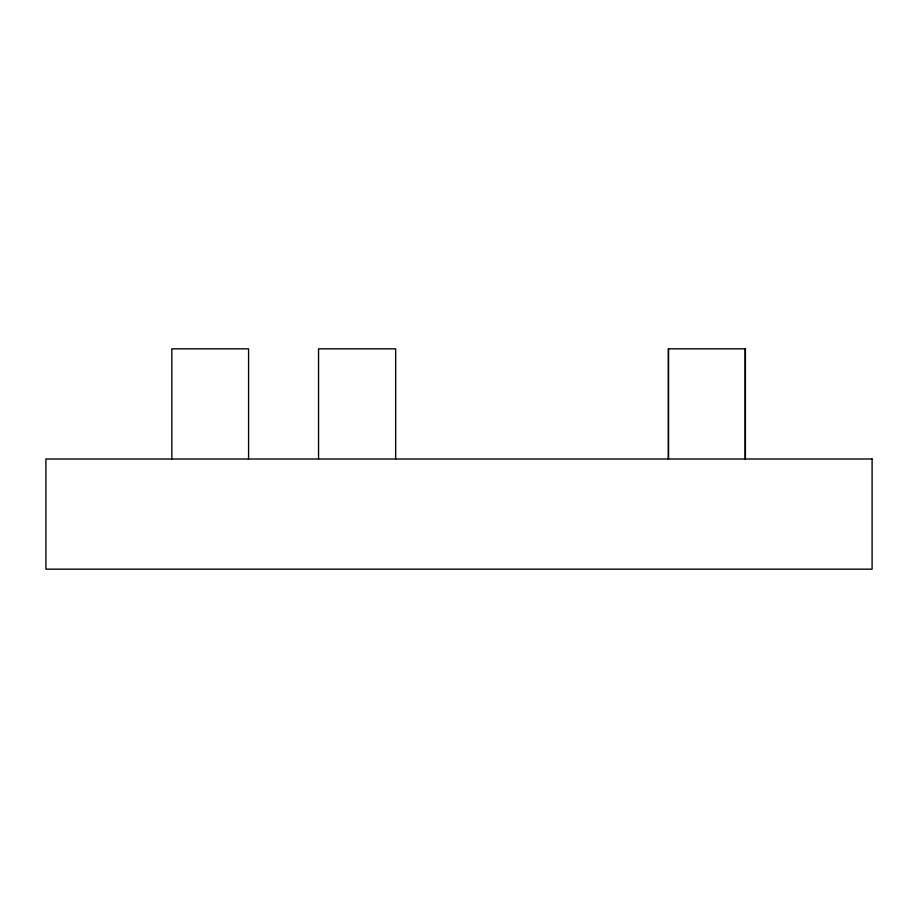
<?xml version="1.0" encoding="UTF-8"?>
<svg xmlns="http://www.w3.org/2000/svg" width="918" height="918" viewBox="0 0 918 918"><rect width="100%" height="100%" fill="white"/><g stroke="black" fill="none" stroke-linecap="round" stroke-linejoin="round"><path stroke-width="1.38" d="M745.393 459L745.393 348.84L668.327 348.84L668.327 459M745.164 348.84L745.164 459M668.556 348.84L668.556 459M395.658 459L395.658 348.84L318.546 348.84L318.546 459M248.571 459L248.571 348.84L171.838 348.84L171.838 459M872.1 459L45.9 459L45.9 569.16L872.1 569.16L872.1 459"/></g></svg>
